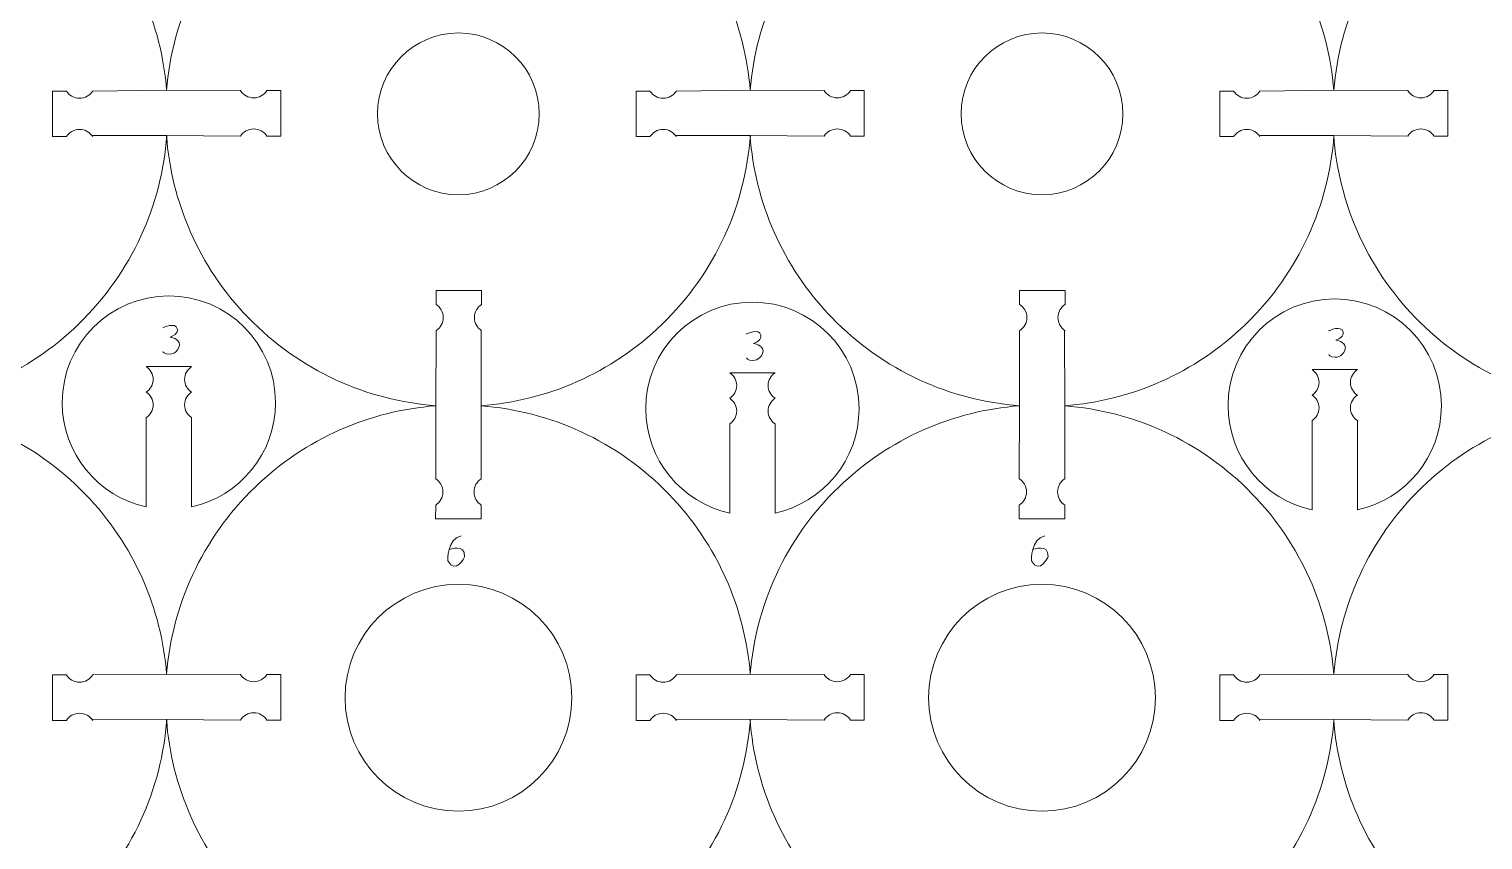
# Model space of a CAD drawing. Header units: centimetres. Extents: x -25 to 25, y -32.5 to 32.5.
# Drawn here: x 5.99 to 15.8, y 8.61 to 14.08 of the extents above; entities that cross this region are included whole.
import ezdxf

# ---------------------------------------------------------------- set-up
doc = ezdxf.new("R2010")
doc.units = ezdxf.units.CM
doc.header["$MEASUREMENT"] = 0
doc.layers.add('Capa 1', color=7, linetype='Continuous')

msp = doc.modelspace()

# ---------------------------------------------------------------- linework, layer by layer
at = {"layer": 'Capa 1', "color": 250, "lineweight": 9}
for centre in [(8.889, 9.57366), (12.82692, 9.57366)]:
    msp.add_ellipse(centre, major_axis=(0, 0.765), ratio=1, dxfattribs=at)
for points, knots in [([(6.4216, 13.66634), (6.4216, 13.66634), (6.92011, 13.67266), (6.92011, 13.67266), (6.92011, 13.67266), (6.88458, 14.11329), (6.70166, 14.54473), (6.37009, 14.88707), (6.37009, 14.88707), (6.02097, 15.2475), (5.56787, 15.44625), (5.10404, 15.4821), (5.10404, 15.4821), (5.10404, 15.4821), (5.10486, 14.99002), (5.10486, 14.99002)], [0, 0, 0, 0, 0.2, 0.2, 0.2, 0.2, 0.4, 0.4, 0.4, 0.4, 0.6, 0.6, 0.6, 0.6, 1, 1, 1, 1]), ([(8.73542, 14.99002), (8.73542, 14.99002), (8.73597, 15.48221), (8.73597, 15.48221), (8.73597, 15.48221), (8.29292, 15.44806), (7.85874, 15.26498), (7.5146, 14.93166), (7.5146, 14.93166), (7.15599, 14.58432), (6.95739, 14.13403), (6.92011, 13.67266), (6.92011, 13.67266), (6.92011, 13.67266), (7.41849, 13.6696), (7.41849, 13.6696)], [0, 0, 0, 0, 0.2, 0.2, 0.2, 0.2, 0.4, 0.4, 0.4, 0.4, 0.6, 0.6, 0.6, 0.6, 1, 1, 1, 1]), ([(10.35952, 13.66634), (10.35952, 13.66634), (10.85804, 13.67266), (10.85804, 13.67266), (10.85804, 13.67266), (10.82251, 14.11329), (10.63958, 14.54473), (10.30801, 14.88707), (10.30801, 14.88707), (9.9589, 15.2475), (9.50579, 15.44625), (9.04197, 15.4821), (9.04197, 15.4821), (9.04197, 15.4821), (9.04278, 14.99002), (9.04278, 14.99002)], [0, 0, 0, 0, 0.2, 0.2, 0.2, 0.2, 0.4, 0.4, 0.4, 0.4, 0.6, 0.6, 0.6, 0.6, 1, 1, 1, 1]), ([(12.67334, 14.99002), (12.67334, 14.99002), (12.67389, 15.48221), (12.67389, 15.48221), (12.67389, 15.48221), (12.23084, 15.44806), (11.79666, 15.26498), (11.45252, 14.93166), (11.45252, 14.93166), (11.09391, 14.58432), (10.89532, 14.13403), (10.85804, 13.67266), (10.85804, 13.67266), (10.85804, 13.67266), (11.35642, 13.6696), (11.35642, 13.6696)], [0, 0, 0, 0, 0.2, 0.2, 0.2, 0.2, 0.4, 0.4, 0.4, 0.4, 0.6, 0.6, 0.6, 0.6, 1, 1, 1, 1]), ([(14.29744, 13.66634), (14.29744, 13.66634), (14.79596, 13.67266), (14.79596, 13.67266), (14.79596, 13.67266), (14.76043, 14.11329), (14.57751, 14.54473), (14.24593, 14.88707), (14.24593, 14.88707), (13.89682, 15.2475), (13.44371, 15.44625), (12.97989, 15.4821), (12.97989, 15.4821), (12.97989, 15.4821), (12.98071, 14.99002), (12.98071, 14.99002)], [0, 0, 0, 0, 0.2, 0.2, 0.2, 0.2, 0.4, 0.4, 0.4, 0.4, 0.6, 0.6, 0.6, 0.6, 1, 1, 1, 1]), ([(16.61126, 14.99002), (16.61126, 14.99002), (16.61181, 15.48221), (16.61181, 15.48221), (16.61181, 15.48221), (16.16877, 15.44806), (15.73458, 15.26498), (15.39045, 14.93166), (15.39045, 14.93166), (15.03183, 14.58432), (14.83324, 14.13403), (14.79596, 13.67266), (14.79596, 13.67266), (14.79596, 13.67266), (15.29434, 13.6696), (15.29434, 13.6696)], [0, 0, 0, 0, 0.2, 0.2, 0.2, 0.2, 0.4, 0.4, 0.4, 0.4, 0.6, 0.6, 0.6, 0.6, 1, 1, 1, 1]), ([(8.34328, 13.51266), (8.34328, 13.21129), (8.58759, 12.96698), (8.88896, 12.96698), (8.88896, 12.96698), (9.19035, 12.96696), (9.43466, 13.21129), (9.43466, 13.51266), (9.43466, 13.51266), (9.43468, 13.81404), (9.19035, 14.05835), (8.88898, 14.05835), (8.88898, 14.05835), (8.58759, 14.05836), (8.34328, 13.81404), (8.34328, 13.51266)], [0, 0, 0, 0, 0.2, 0.2, 0.2, 0.2, 0.4, 0.4, 0.4, 0.4, 0.6, 0.6, 0.6, 0.6, 1, 1, 1, 1]), ([(12.2812, 13.51266), (12.2812, 13.21129), (12.52552, 12.96698), (12.82689, 12.96698), (12.82689, 12.96698), (13.12827, 12.96696), (13.37259, 13.21129), (13.37259, 13.51266), (13.37259, 13.51266), (13.3726, 13.81404), (13.12827, 14.05835), (12.8269, 14.05835), (12.8269, 14.05835), (12.52552, 14.05836), (12.2812, 13.81404), (12.2812, 13.51266)], [0, 0, 0, 0, 0.2, 0.2, 0.2, 0.2, 0.4, 0.4, 0.4, 0.4, 0.6, 0.6, 0.6, 0.6, 1, 1, 1, 1]), ([(6.2436, 13.66634), (6.2436, 13.66634), (6.15016, 13.66645), (6.15016, 13.66645), (6.15016, 13.66645), (6.15016, 13.66645), (6.15016, 13.35897), (6.15016, 13.35897), (6.15016, 13.35897), (6.15016, 13.35897), (6.24361, 13.35897), (6.24361, 13.35897)], [0, 0, 0, 0, 0.25, 0.25, 0.25, 0.25, 0.5, 0.5, 0.5, 0.5, 1, 1, 1, 1]), ([(6.42159, 13.66634), (6.4028, 13.63707), (6.36996, 13.61767), (6.33259, 13.61767), (6.33259, 13.61767), (6.29523, 13.61767), (6.26238, 13.63707), (6.24359, 13.66634)], [0, 0, 0, 0, 0.3333333, 0.3333333, 0.3333333, 0.3333333, 1, 1, 1, 1]), ([(7.59649, 13.6696), (7.5777, 13.64033), (7.54486, 13.62093), (7.50749, 13.62093), (7.50749, 13.62093), (7.47012, 13.62093), (7.43728, 13.64033), (7.41849, 13.6696)], [0, 0, 0, 0, 0.3333333, 0.3333333, 0.3333333, 0.3333333, 1, 1, 1, 1]), ([(7.59649, 13.6696), (7.59649, 13.6696), (7.68993, 13.66972), (7.68993, 13.66972), (7.68993, 13.66972), (7.68993, 13.66972), (7.68993, 13.36224), (7.68993, 13.36224), (7.68993, 13.36224), (7.68993, 13.36224), (7.59648, 13.36224), (7.59648, 13.36224)], [0, 0, 0, 0, 0.25, 0.25, 0.25, 0.25, 0.5, 0.5, 0.5, 0.5, 1, 1, 1, 1]), ([(10.18153, 13.66634), (10.18153, 13.66634), (10.08809, 13.66645), (10.08809, 13.66645), (10.08809, 13.66645), (10.08809, 13.66645), (10.08809, 13.35897), (10.08809, 13.35897), (10.08809, 13.35897), (10.08809, 13.35897), (10.18154, 13.35897), (10.18154, 13.35897)], [0, 0, 0, 0, 0.25, 0.25, 0.25, 0.25, 0.5, 0.5, 0.5, 0.5, 1, 1, 1, 1]), ([(10.35952, 13.66634), (10.34073, 13.63707), (10.30788, 13.61767), (10.27052, 13.61767), (10.27052, 13.61767), (10.23315, 13.61767), (10.20031, 13.63707), (10.18152, 13.66634)], [0, 0, 0, 0, 0.3333333, 0.3333333, 0.3333333, 0.3333333, 1, 1, 1, 1]), ([(11.53441, 13.6696), (11.51562, 13.64033), (11.48278, 13.62093), (11.44541, 13.62093), (11.44541, 13.62093), (11.40805, 13.62093), (11.3752, 13.64033), (11.35642, 13.6696)], [0, 0, 0, 0, 0.3333333, 0.3333333, 0.3333333, 0.3333333, 1, 1, 1, 1]), ([(11.53441, 13.6696), (11.53441, 13.6696), (11.62785, 13.66972), (11.62785, 13.66972), (11.62785, 13.66972), (11.62785, 13.66972), (11.62785, 13.36224), (11.62785, 13.36224), (11.62785, 13.36224), (11.62785, 13.36224), (11.5344, 13.36224), (11.5344, 13.36224)], [0, 0, 0, 0, 0.25, 0.25, 0.25, 0.25, 0.5, 0.5, 0.5, 0.5, 1, 1, 1, 1]), ([(14.11945, 13.66634), (14.11945, 13.66634), (14.02601, 13.66645), (14.02601, 13.66645), (14.02601, 13.66645), (14.02601, 13.66645), (14.02601, 13.35897), (14.02601, 13.35897), (14.02601, 13.35897), (14.02601, 13.35897), (14.11946, 13.35897), (14.11946, 13.35897)], [0, 0, 0, 0, 0.25, 0.25, 0.25, 0.25, 0.5, 0.5, 0.5, 0.5, 1, 1, 1, 1]), ([(14.29744, 13.66634), (14.27865, 13.63707), (14.24581, 13.61767), (14.20844, 13.61767), (14.20844, 13.61767), (14.17108, 13.61767), (14.13823, 13.63707), (14.11944, 13.66634)], [0, 0, 0, 0, 0.3333333, 0.3333333, 0.3333333, 0.3333333, 1, 1, 1, 1]), ([(15.47234, 13.6696), (15.45355, 13.64033), (15.4207, 13.62093), (15.38334, 13.62093), (15.38334, 13.62093), (15.34597, 13.62093), (15.31313, 13.64033), (15.29434, 13.6696)], [0, 0, 0, 0, 0.3333333, 0.3333333, 0.3333333, 0.3333333, 1, 1, 1, 1]), ([(15.47234, 13.6696), (15.47234, 13.6696), (15.56577, 13.66972), (15.56577, 13.66972), (15.56577, 13.66972), (15.56577, 13.66972), (15.56577, 13.36224), (15.56577, 13.36224), (15.56577, 13.36224), (15.56577, 13.36224), (15.47233, 13.36224), (15.47233, 13.36224)], [0, 0, 0, 0, 0.25, 0.25, 0.25, 0.25, 0.5, 0.5, 0.5, 0.5, 1, 1, 1, 1]), ([(5.10377, 12.05169), (5.10377, 12.05169), (5.10405, 11.54311), (5.10405, 11.54311), (5.10405, 11.54311), (5.54713, 11.57727), (5.98132, 11.76033), (6.32548, 12.09366), (6.32548, 12.09366), (6.68772, 12.44451), (6.88666, 12.9004), (6.92105, 13.36665), (6.92105, 13.36665), (6.92105, 13.36665), (6.4224, 13.36694), (6.4224, 13.36694)], [0, 0, 0, 0, 0.2, 0.2, 0.2, 0.2, 0.4, 0.4, 0.4, 0.4, 0.6, 0.6, 0.6, 0.6, 1, 1, 1, 1]), ([(6.42159, 13.35898), (6.4028, 13.38825), (6.36996, 13.40765), (6.33259, 13.40765), (6.33259, 13.40765), (6.29523, 13.40765), (6.26238, 13.38825), (6.24359, 13.35898)], [0, 0, 0, 0, 0.3333333, 0.3333333, 0.3333333, 0.3333333, 1, 1, 1, 1]), ([(7.41849, 13.36224), (7.41849, 13.36224), (6.91899, 13.36665), (6.91899, 13.36665), (6.91899, 13.36665), (6.95177, 12.92117), (7.13492, 12.48421), (7.47, 12.13826), (7.47, 12.13826), (7.8191, 11.77785), (8.27217, 11.57909), (8.73597, 11.54324), (8.73597, 11.54324), (8.73597, 11.54324), (8.73801, 12.04922), (8.73801, 12.04922)], [0, 0, 0, 0, 0.2, 0.2, 0.2, 0.2, 0.4, 0.4, 0.4, 0.4, 0.6, 0.6, 0.6, 0.6, 1, 1, 1, 1]), ([(7.59649, 13.36224), (7.5777, 13.39151), (7.54486, 13.41092), (7.50749, 13.41092), (7.50749, 13.41092), (7.47012, 13.41092), (7.43728, 13.39151), (7.41849, 13.36224)], [0, 0, 0, 0, 0.3333333, 0.3333333, 0.3333333, 0.3333333, 1, 1, 1, 1]), ([(9.04169, 12.05169), (9.04169, 12.05169), (9.04198, 11.54311), (9.04198, 11.54311), (9.04198, 11.54311), (9.48505, 11.57727), (9.91925, 11.76033), (10.26341, 12.09366), (10.26341, 12.09366), (10.62565, 12.44451), (10.82458, 12.9004), (10.85897, 13.36665), (10.85897, 13.36665), (10.85897, 13.36665), (10.36033, 13.36694), (10.36033, 13.36694)], [0, 0, 0, 0, 0.2, 0.2, 0.2, 0.2, 0.4, 0.4, 0.4, 0.4, 0.6, 0.6, 0.6, 0.6, 1, 1, 1, 1]), ([(10.35952, 13.35898), (10.34073, 13.38825), (10.30788, 13.40765), (10.27052, 13.40765), (10.27052, 13.40765), (10.23315, 13.40765), (10.20031, 13.38825), (10.18152, 13.35898)], [0, 0, 0, 0, 0.3333333, 0.3333333, 0.3333333, 0.3333333, 1, 1, 1, 1]), ([(11.35642, 13.36224), (11.35642, 13.36224), (10.85691, 13.36665), (10.85691, 13.36665), (10.85691, 13.36665), (10.8897, 12.92117), (11.07285, 12.48421), (11.40793, 12.13826), (11.40793, 12.13826), (11.75702, 11.77785), (12.2101, 11.57909), (12.67389, 11.54324), (12.67389, 11.54324), (12.67389, 11.54324), (12.67593, 12.04922), (12.67593, 12.04922)], [0, 0, 0, 0, 0.2, 0.2, 0.2, 0.2, 0.4, 0.4, 0.4, 0.4, 0.6, 0.6, 0.6, 0.6, 1, 1, 1, 1]), ([(11.53441, 13.36224), (11.51562, 13.39151), (11.48278, 13.41092), (11.44541, 13.41092), (11.44541, 13.41092), (11.40805, 13.41092), (11.3752, 13.39151), (11.35642, 13.36224)], [0, 0, 0, 0, 0.3333333, 0.3333333, 0.3333333, 0.3333333, 1, 1, 1, 1]), ([(12.97961, 12.05169), (12.97961, 12.05169), (12.9799, 11.54311), (12.9799, 11.54311), (12.9799, 11.54311), (13.42298, 11.57727), (13.85717, 11.76033), (14.20133, 12.09366), (14.20133, 12.09366), (14.56357, 12.44451), (14.7625, 12.9004), (14.7969, 13.36665), (14.7969, 13.36665), (14.7969, 13.36665), (14.29825, 13.36694), (14.29825, 13.36694)], [0, 0, 0, 0, 0.2, 0.2, 0.2, 0.2, 0.4, 0.4, 0.4, 0.4, 0.6, 0.6, 0.6, 0.6, 1, 1, 1, 1]), ([(14.29744, 13.35898), (14.27865, 13.38825), (14.24581, 13.40765), (14.20844, 13.40765), (14.20844, 13.40765), (14.17108, 13.40765), (14.13823, 13.38825), (14.11944, 13.35898)], [0, 0, 0, 0, 0.3333333, 0.3333333, 0.3333333, 0.3333333, 1, 1, 1, 1]), ([(15.29434, 13.36224), (15.29434, 13.36224), (14.79484, 13.36665), (14.79484, 13.36665), (14.79484, 13.36665), (14.82762, 12.92117), (15.01077, 12.48421), (15.34585, 12.13826), (15.34585, 12.13826), (15.69495, 11.77785), (16.14802, 11.57909), (16.61181, 11.54324), (16.61181, 11.54324), (16.61181, 11.54324), (16.61385, 12.04922), (16.61385, 12.04922)], [0, 0, 0, 0, 0.2, 0.2, 0.2, 0.2, 0.4, 0.4, 0.4, 0.4, 0.6, 0.6, 0.6, 0.6, 1, 1, 1, 1]), ([(15.47234, 13.36224), (15.45355, 13.39151), (15.4207, 13.41092), (15.38334, 13.41092), (15.38334, 13.41092), (15.34597, 13.41092), (15.31313, 13.39151), (15.29434, 13.36224)], [0, 0, 0, 0, 0.3333333, 0.3333333, 0.3333333, 0.3333333, 1, 1, 1, 1]), ([(6.78198, 11.4638), (6.78198, 11.4638), (6.78198, 10.86146), (6.78198, 10.86146), (6.78198, 10.86146), (6.45803, 10.93161), (6.21531, 11.21982), (6.21531, 11.56477), (6.21531, 11.56477), (6.21531, 11.96225), (6.53752, 12.28444), (6.93498, 12.28444), (6.93498, 12.28444), (7.33245, 12.28444), (7.65465, 11.96225), (7.65465, 11.56477), (7.65465, 11.56477), (7.65465, 11.21982), (7.41193, 10.9316), (7.08798, 10.86146), (7.08798, 10.86146), (7.08798, 10.86146), (7.08799, 11.46364), (7.08799, 11.46364)], [0, 0, 0, 0, 0.1428571, 0.1428571, 0.1428571, 0.1428571, 0.2857143, 0.2857143, 0.2857143, 0.2857143, 0.4285714, 0.4285714, 0.4285714, 0.4285714, 0.5714286, 0.5714286, 0.5714286, 0.5714286, 0.7142857, 0.7142857, 0.7142857, 0.7142857, 1, 1, 1, 1]), ([(8.73801, 12.22724), (8.73801, 12.22724), (8.73789, 12.32068), (8.73789, 12.32068), (8.73789, 12.32068), (8.73789, 12.32068), (9.04537, 12.32068), (9.04537, 12.32068), (9.04537, 12.32068), (9.04537, 12.32068), (9.04537, 12.22723), (9.04537, 12.22723)], [0, 0, 0, 0, 0.25, 0.25, 0.25, 0.25, 0.5, 0.5, 0.5, 0.5, 1, 1, 1, 1]), ([(12.67593, 12.22724), (12.67593, 12.22724), (12.67582, 12.32068), (12.67582, 12.32068), (12.67582, 12.32068), (12.67582, 12.32068), (12.9833, 12.32068), (12.9833, 12.32068), (12.9833, 12.32068), (12.9833, 12.32068), (12.9833, 12.22723), (12.9833, 12.22723)], [0, 0, 0, 0, 0.25, 0.25, 0.25, 0.25, 0.5, 0.5, 0.5, 0.5, 1, 1, 1, 1]), ([(14.64901, 11.4435), (14.64901, 11.4435), (14.64901, 10.84115), (14.64901, 10.84115), (14.64901, 10.84115), (14.32506, 10.9113), (14.08234, 11.19951), (14.08234, 11.54447), (14.08234, 11.54447), (14.08234, 11.94194), (14.40454, 12.26414), (14.80201, 12.26414), (14.80201, 12.26414), (15.19947, 12.26414), (15.52168, 11.94194), (15.52168, 11.54447), (15.52168, 11.54447), (15.52168, 11.19951), (15.27896, 10.91129), (14.95501, 10.84115), (14.95501, 10.84115), (14.95501, 10.84115), (14.95502, 11.44333), (14.95502, 11.44333)], [0, 0, 0, 0, 0.1428571, 0.1428571, 0.1428571, 0.1428571, 0.2857143, 0.2857143, 0.2857143, 0.2857143, 0.4285714, 0.4285714, 0.4285714, 0.4285714, 0.5714286, 0.5714286, 0.5714286, 0.5714286, 0.7142857, 0.7142857, 0.7142857, 0.7142857, 1, 1, 1, 1]), ([(8.73801, 12.04923), (8.76728, 12.06802), (8.78668, 12.10086), (8.78668, 12.13823), (8.78668, 12.13823), (8.78668, 12.17559), (8.76728, 12.20844), (8.73801, 12.22722)], [0, 0, 0, 0, 0.3333333, 0.3333333, 0.3333333, 0.3333333, 1, 1, 1, 1]), ([(9.04537, 12.04923), (9.0161, 12.06802), (8.9967, 12.10086), (8.9967, 12.13823), (8.9967, 12.13823), (8.9967, 12.17559), (9.0161, 12.20844), (9.04537, 12.22722)], [0, 0, 0, 0, 0.3333333, 0.3333333, 0.3333333, 0.3333333, 1, 1, 1, 1]), ([(10.71962, 11.4219), (10.71962, 11.4219), (10.71962, 10.81956), (10.71962, 10.81956), (10.71962, 10.81956), (10.39567, 10.88971), (10.15295, 11.17792), (10.15295, 11.52287), (10.15295, 11.52287), (10.15295, 11.92035), (10.47516, 12.24254), (10.87262, 12.24254), (10.87262, 12.24254), (11.27008, 12.24254), (11.59229, 11.92035), (11.59229, 11.52287), (11.59229, 11.52287), (11.59229, 11.17792), (11.34957, 10.8897), (11.02562, 10.81956), (11.02562, 10.81956), (11.02562, 10.81956), (11.02563, 11.42174), (11.02563, 11.42174)], [0, 0, 0, 0, 0.1428571, 0.1428571, 0.1428571, 0.1428571, 0.2857143, 0.2857143, 0.2857143, 0.2857143, 0.4285714, 0.4285714, 0.4285714, 0.4285714, 0.5714286, 0.5714286, 0.5714286, 0.5714286, 0.7142857, 0.7142857, 0.7142857, 0.7142857, 1, 1, 1, 1]), ([(12.67593, 12.04923), (12.70521, 12.06802), (12.72461, 12.10086), (12.72461, 12.13823), (12.72461, 12.13823), (12.72461, 12.17559), (12.70521, 12.20844), (12.67593, 12.22722)], [0, 0, 0, 0, 0.3333333, 0.3333333, 0.3333333, 0.3333333, 1, 1, 1, 1]), ([(12.9833, 12.04923), (12.95403, 12.06802), (12.93462, 12.10086), (12.93462, 12.13823), (12.93462, 12.13823), (12.93462, 12.17559), (12.95403, 12.20844), (12.9833, 12.22722)], [0, 0, 0, 0, 0.3333333, 0.3333333, 0.3333333, 0.3333333, 1, 1, 1, 1]), ([(6.78198, 11.80742), (6.81024, 11.78929), (6.82896, 11.75758), (6.82896, 11.72152), (6.82896, 11.72152), (6.82896, 11.68545), (6.81024, 11.65375), (6.78198, 11.63561)], [0, 0, 0, 0, 0.3333333, 0.3333333, 0.3333333, 0.3333333, 1, 1, 1, 1]), ([(7.08799, 11.80726), (7.05974, 11.78912), (7.04101, 11.75742), (7.04101, 11.72135), (7.04101, 11.72135), (7.04101, 11.68529), (7.05974, 11.65358), (7.08799, 11.63545)], [0, 0, 0, 0, 0.3333333, 0.3333333, 0.3333333, 0.3333333, 1, 1, 1, 1]), ([(14.64901, 11.78711), (14.67726, 11.76898), (14.69599, 11.73728), (14.69599, 11.70121), (14.69599, 11.70121), (14.69599, 11.66514), (14.67726, 11.63344), (14.64901, 11.6153)], [0, 0, 0, 0, 0.3333333, 0.3333333, 0.3333333, 0.3333333, 1, 1, 1, 1]), ([(14.95502, 11.78695), (14.92676, 11.76881), (14.90804, 11.73711), (14.90804, 11.70105), (14.90804, 11.70105), (14.90804, 11.66498), (14.92676, 11.63328), (14.95502, 11.61514)], [0, 0, 0, 0, 0.3333333, 0.3333333, 0.3333333, 0.3333333, 1, 1, 1, 1]), ([(10.71962, 11.76552), (10.74788, 11.74738), (10.7666, 11.71568), (10.7666, 11.67962), (10.7666, 11.67962), (10.7666, 11.64355), (10.74788, 11.61185), (10.71962, 11.59371)], [0, 0, 0, 0, 0.3333333, 0.3333333, 0.3333333, 0.3333333, 1, 1, 1, 1]), ([(11.02563, 11.76536), (10.99738, 11.74722), (10.97865, 11.71552), (10.97865, 11.67945), (10.97865, 11.67945), (10.97865, 11.64338), (10.99738, 11.61168), (11.02563, 11.59355)], [0, 0, 0, 0, 0.3333333, 0.3333333, 0.3333333, 0.3333333, 1, 1, 1, 1]), ([(6.78198, 11.63561), (6.81024, 11.61748), (6.82896, 11.58578), (6.82896, 11.54971), (6.82896, 11.54971), (6.82896, 11.51364), (6.81024, 11.48194), (6.78198, 11.4638)], [0, 0, 0, 0, 0.3333333, 0.3333333, 0.3333333, 0.3333333, 1, 1, 1, 1]), ([(7.08799, 11.63545), (7.05974, 11.61731), (7.04101, 11.58561), (7.04101, 11.54954), (7.04101, 11.54954), (7.04101, 11.51348), (7.05974, 11.48178), (7.08799, 11.46364)], [0, 0, 0, 0, 0.3333333, 0.3333333, 0.3333333, 0.3333333, 1, 1, 1, 1]), ([(10.71962, 11.59371), (10.74788, 11.57558), (10.7666, 11.54387), (10.7666, 11.50781), (10.7666, 11.50781), (10.7666, 11.47174), (10.74788, 11.44004), (10.71962, 11.4219)], [0, 0, 0, 0, 0.3333333, 0.3333333, 0.3333333, 0.3333333, 1, 1, 1, 1]), ([(11.02563, 11.59355), (10.99738, 11.57541), (10.97865, 11.54371), (10.97865, 11.50764), (10.97865, 11.50764), (10.97865, 11.47158), (10.99738, 11.43987), (11.02563, 11.42174)], [0, 0, 0, 0, 0.3333333, 0.3333333, 0.3333333, 0.3333333, 1, 1, 1, 1]), ([(14.64901, 11.6153), (14.67726, 11.59717), (14.69599, 11.56547), (14.69599, 11.5294), (14.69599, 11.5294), (14.69599, 11.49333), (14.67726, 11.46163), (14.64901, 11.4435)], [0, 0, 0, 0, 0.3333333, 0.3333333, 0.3333333, 0.3333333, 1, 1, 1, 1]), ([(14.95502, 11.61514), (14.92676, 11.59701), (14.90804, 11.5653), (14.90804, 11.52924), (14.90804, 11.52924), (14.90804, 11.49317), (14.92676, 11.46147), (14.95502, 11.44333)], [0, 0, 0, 0, 0.3333333, 0.3333333, 0.3333333, 0.3333333, 1, 1, 1, 1]), ([(6.42161, 9.72735), (6.42161, 9.72735), (6.92012, 9.73367), (6.92012, 9.73367), (6.92012, 9.73367), (6.8846, 10.1743), (6.70167, 10.60574), (6.3701, 10.94807), (6.3701, 10.94807), (6.02098, 11.30851), (5.56788, 11.50726), (5.10405, 11.54311), (5.10405, 11.54311), (5.10405, 11.54311), (5.10487, 11.05102), (5.10487, 11.05102)], [0, 0, 0, 0, 0.2, 0.2, 0.2, 0.2, 0.4, 0.4, 0.4, 0.4, 0.6, 0.6, 0.6, 0.6, 1, 1, 1, 1]), ([(8.73543, 11.05102), (8.73543, 11.05102), (8.73598, 11.54321), (8.73598, 11.54321), (8.73598, 11.54321), (8.29293, 11.50906), (7.85875, 11.32598), (7.51461, 10.99267), (7.51461, 10.99267), (7.156, 10.64533), (6.9574, 10.19504), (6.92012, 9.73367), (6.92012, 9.73367), (6.92012, 9.73367), (7.4185, 9.73061), (7.4185, 9.73061)], [0, 0, 0, 0, 0.2, 0.2, 0.2, 0.2, 0.4, 0.4, 0.4, 0.4, 0.6, 0.6, 0.6, 0.6, 1, 1, 1, 1]), ([(10.35953, 9.72735), (10.35953, 9.72735), (10.85805, 9.73367), (10.85805, 9.73367), (10.85805, 9.73367), (10.82252, 10.1743), (10.63959, 10.60574), (10.30802, 10.94807), (10.30802, 10.94807), (9.95891, 11.30851), (9.5058, 11.50726), (9.04198, 11.54311), (9.04198, 11.54311), (9.04198, 11.54311), (9.04279, 11.05102), (9.04279, 11.05102)], [0, 0, 0, 0, 0.2, 0.2, 0.2, 0.2, 0.4, 0.4, 0.4, 0.4, 0.6, 0.6, 0.6, 0.6, 1, 1, 1, 1]), ([(12.67335, 11.05102), (12.67335, 11.05102), (12.6739, 11.54321), (12.6739, 11.54321), (12.6739, 11.54321), (12.23085, 11.50906), (11.79667, 11.32598), (11.45253, 10.99267), (11.45253, 10.99267), (11.09392, 10.64533), (10.89533, 10.19504), (10.85805, 9.73367), (10.85805, 9.73367), (10.85805, 9.73367), (11.35643, 9.73061), (11.35643, 9.73061)], [0, 0, 0, 0, 0.2, 0.2, 0.2, 0.2, 0.4, 0.4, 0.4, 0.4, 0.6, 0.6, 0.6, 0.6, 1, 1, 1, 1]), ([(14.29745, 9.72735), (14.29745, 9.72735), (14.79597, 9.73367), (14.79597, 9.73367), (14.79597, 9.73367), (14.76044, 10.1743), (14.57752, 10.60574), (14.24594, 10.94807), (14.24594, 10.94807), (13.89683, 11.30851), (13.44373, 11.50726), (12.9799, 11.54311), (12.9799, 11.54311), (12.9799, 11.54311), (12.98072, 11.05102), (12.98072, 11.05102)], [0, 0, 0, 0, 0.2, 0.2, 0.2, 0.2, 0.4, 0.4, 0.4, 0.4, 0.6, 0.6, 0.6, 0.6, 1, 1, 1, 1]), ([(16.61127, 11.05102), (16.61127, 11.05102), (16.61182, 11.54321), (16.61182, 11.54321), (16.61182, 11.54321), (16.16878, 11.50906), (15.73459, 11.32598), (15.39046, 10.99267), (15.39046, 10.99267), (15.03184, 10.64533), (14.83325, 10.19504), (14.79597, 9.73367), (14.79597, 9.73367), (14.79597, 9.73367), (15.29435, 9.73061), (15.29435, 9.73061)], [0, 0, 0, 0, 0.2, 0.2, 0.2, 0.2, 0.4, 0.4, 0.4, 0.4, 0.6, 0.6, 0.6, 0.6, 1, 1, 1, 1]), ([(8.73543, 10.87302), (8.7647, 10.89181), (8.7841, 10.92466), (8.7841, 10.96202), (8.7841, 10.96202), (8.7841, 10.99939), (8.7647, 11.03223), (8.73543, 11.05102)], [0, 0, 0, 0, 0.3333333, 0.3333333, 0.3333333, 0.3333333, 1, 1, 1, 1]), ([(9.04279, 10.87302), (9.01352, 10.89181), (8.99412, 10.92466), (8.99412, 10.96202), (8.99412, 10.96202), (8.99412, 10.99939), (9.01352, 11.03223), (9.04279, 11.05102)], [0, 0, 0, 0, 0.3333333, 0.3333333, 0.3333333, 0.3333333, 1, 1, 1, 1]), ([(12.67335, 10.87302), (12.70263, 10.89181), (12.72203, 10.92466), (12.72203, 10.96202), (12.72203, 10.96202), (12.72203, 10.99939), (12.70263, 11.03223), (12.67335, 11.05102)], [0, 0, 0, 0, 0.3333333, 0.3333333, 0.3333333, 0.3333333, 1, 1, 1, 1]), ([(12.98072, 10.87302), (12.95144, 10.89181), (12.93204, 10.92466), (12.93204, 10.96202), (12.93204, 10.96202), (12.93204, 10.99939), (12.95144, 11.03223), (12.98072, 11.05102)], [0, 0, 0, 0, 0.3333333, 0.3333333, 0.3333333, 0.3333333, 1, 1, 1, 1]), ([(8.73543, 10.87301), (8.73543, 10.87301), (8.73531, 10.77958), (8.73531, 10.77958), (8.73531, 10.77958), (8.73531, 10.77958), (9.04279, 10.77958), (9.04279, 10.77958), (9.04279, 10.77958), (9.04279, 10.77958), (9.04279, 10.87302), (9.04279, 10.87302)], [0, 0, 0, 0, 0.25, 0.25, 0.25, 0.25, 0.5, 0.5, 0.5, 0.5, 1, 1, 1, 1]), ([(12.67335, 10.87301), (12.67335, 10.87301), (12.67324, 10.77958), (12.67324, 10.77958), (12.67324, 10.77958), (12.67324, 10.77958), (12.98072, 10.77958), (12.98072, 10.77958), (12.98072, 10.77958), (12.98072, 10.77958), (12.98072, 10.87302), (12.98072, 10.87302)], [0, 0, 0, 0, 0.25, 0.25, 0.25, 0.25, 0.5, 0.5, 0.5, 0.5, 1, 1, 1, 1]), ([(6.24361, 9.72734), (6.24361, 9.72734), (6.15017, 9.72746), (6.15017, 9.72746), (6.15017, 9.72746), (6.15017, 9.72746), (6.15017, 9.41998), (6.15017, 9.41998), (6.15017, 9.41998), (6.15017, 9.41998), (6.24362, 9.41998), (6.24362, 9.41998)], [0, 0, 0, 0, 0.25, 0.25, 0.25, 0.25, 0.5, 0.5, 0.5, 0.5, 1, 1, 1, 1]), ([(6.4216, 9.72735), (6.40281, 9.69807), (6.36997, 9.67867), (6.3326, 9.67867), (6.3326, 9.67867), (6.29524, 9.67867), (6.26239, 9.69807), (6.24361, 9.72735)], [0, 0, 0, 0, 0.3333333, 0.3333333, 0.3333333, 0.3333333, 1, 1, 1, 1]), ([(7.5965, 9.73061), (7.57771, 9.70134), (7.54487, 9.68194), (7.5075, 9.68194), (7.5075, 9.68194), (7.47013, 9.68194), (7.43729, 9.70134), (7.4185, 9.73061)], [0, 0, 0, 0, 0.3333333, 0.3333333, 0.3333333, 0.3333333, 1, 1, 1, 1]), ([(7.5965, 9.73061), (7.5965, 9.73061), (7.68994, 9.73072), (7.68994, 9.73072), (7.68994, 9.73072), (7.68994, 9.73072), (7.68994, 9.42324), (7.68994, 9.42324), (7.68994, 9.42324), (7.68994, 9.42324), (7.59649, 9.42324), (7.59649, 9.42324)], [0, 0, 0, 0, 0.25, 0.25, 0.25, 0.25, 0.5, 0.5, 0.5, 0.5, 1, 1, 1, 1]), ([(10.18154, 9.72734), (10.18154, 9.72734), (10.0881, 9.72746), (10.0881, 9.72746), (10.0881, 9.72746), (10.0881, 9.72746), (10.0881, 9.41998), (10.0881, 9.41998), (10.0881, 9.41998), (10.0881, 9.41998), (10.18155, 9.41998), (10.18155, 9.41998)], [0, 0, 0, 0, 0.25, 0.25, 0.25, 0.25, 0.5, 0.5, 0.5, 0.5, 1, 1, 1, 1]), ([(10.35953, 9.72735), (10.34074, 9.69807), (10.30789, 9.67867), (10.27053, 9.67867), (10.27053, 9.67867), (10.23316, 9.67867), (10.20032, 9.69807), (10.18153, 9.72735)], [0, 0, 0, 0, 0.3333333, 0.3333333, 0.3333333, 0.3333333, 1, 1, 1, 1]), ([(11.53442, 9.73061), (11.51563, 9.70134), (11.48279, 9.68194), (11.44542, 9.68194), (11.44542, 9.68194), (11.40806, 9.68194), (11.37522, 9.70134), (11.35643, 9.73061)], [0, 0, 0, 0, 0.3333333, 0.3333333, 0.3333333, 0.3333333, 1, 1, 1, 1]), ([(11.53442, 9.73061), (11.53442, 9.73061), (11.62786, 9.73072), (11.62786, 9.73072), (11.62786, 9.73072), (11.62786, 9.73072), (11.62786, 9.42324), (11.62786, 9.42324), (11.62786, 9.42324), (11.62786, 9.42324), (11.53441, 9.42324), (11.53441, 9.42324)], [0, 0, 0, 0, 0.25, 0.25, 0.25, 0.25, 0.5, 0.5, 0.5, 0.5, 1, 1, 1, 1]), ([(14.11946, 9.72734), (14.11946, 9.72734), (14.02602, 9.72746), (14.02602, 9.72746), (14.02602, 9.72746), (14.02602, 9.72746), (14.02602, 9.41998), (14.02602, 9.41998), (14.02602, 9.41998), (14.02602, 9.41998), (14.11947, 9.41998), (14.11947, 9.41998)], [0, 0, 0, 0, 0.25, 0.25, 0.25, 0.25, 0.5, 0.5, 0.5, 0.5, 1, 1, 1, 1]), ([(14.29745, 9.72735), (14.27866, 9.69807), (14.24582, 9.67867), (14.20845, 9.67867), (14.20845, 9.67867), (14.17109, 9.67867), (14.13824, 9.69807), (14.11945, 9.72735)], [0, 0, 0, 0, 0.3333333, 0.3333333, 0.3333333, 0.3333333, 1, 1, 1, 1]), ([(15.47235, 9.73061), (15.45356, 9.70134), (15.42071, 9.68194), (15.38335, 9.68194), (15.38335, 9.68194), (15.34598, 9.68194), (15.31314, 9.70134), (15.29435, 9.73061)], [0, 0, 0, 0, 0.3333333, 0.3333333, 0.3333333, 0.3333333, 1, 1, 1, 1]), ([(15.47235, 9.73061), (15.47235, 9.73061), (15.56578, 9.73072), (15.56578, 9.73072), (15.56578, 9.73072), (15.56578, 9.73072), (15.56578, 9.42324), (15.56578, 9.42324), (15.56578, 9.42324), (15.56578, 9.42324), (15.47234, 9.42324), (15.47234, 9.42324)], [0, 0, 0, 0, 0.25, 0.25, 0.25, 0.25, 0.5, 0.5, 0.5, 0.5, 1, 1, 1, 1]), ([(5.10378, 8.1127), (5.10378, 8.1127), (5.10406, 7.60411), (5.10406, 7.60411), (5.10406, 7.60411), (5.54714, 7.63827), (5.98133, 7.82133), (6.32549, 8.15467), (6.32549, 8.15467), (6.68774, 8.50552), (6.88667, 8.96141), (6.92106, 9.42766), (6.92106, 9.42766), (6.92106, 9.42766), (6.42241, 9.42794), (6.42241, 9.42794)], [0, 0, 0, 0, 0.2, 0.2, 0.2, 0.2, 0.4, 0.4, 0.4, 0.4, 0.6, 0.6, 0.6, 0.6, 1, 1, 1, 1]), ([(6.4216, 9.41998), (6.40281, 9.44925), (6.36997, 9.46866), (6.3326, 9.46866), (6.3326, 9.46866), (6.29524, 9.46866), (6.26239, 9.44925), (6.24361, 9.41998)], [0, 0, 0, 0, 0.3333333, 0.3333333, 0.3333333, 0.3333333, 1, 1, 1, 1]), ([(7.4185, 9.42324), (7.4185, 9.42324), (6.919, 9.42766), (6.919, 9.42766), (6.919, 9.42766), (6.95178, 8.98217), (7.13493, 8.54522), (7.47001, 8.19926), (7.47001, 8.19926), (7.81911, 7.83886), (8.27218, 7.6401), (8.73598, 7.60425), (8.73598, 7.60425), (8.73598, 7.60425), (8.73802, 8.11023), (8.73802, 8.11023)], [0, 0, 0, 0, 0.2, 0.2, 0.2, 0.2, 0.4, 0.4, 0.4, 0.4, 0.6, 0.6, 0.6, 0.6, 1, 1, 1, 1]), ([(7.5965, 9.42325), (7.57771, 9.45252), (7.54487, 9.47192), (7.5075, 9.47192), (7.5075, 9.47192), (7.47013, 9.47192), (7.43729, 9.45252), (7.4185, 9.42325)], [0, 0, 0, 0, 0.3333333, 0.3333333, 0.3333333, 0.3333333, 1, 1, 1, 1]), ([(9.0417, 8.1127), (9.0417, 8.1127), (9.04199, 7.60411), (9.04199, 7.60411), (9.04199, 7.60411), (9.48506, 7.63827), (9.91926, 7.82133), (10.26342, 8.15467), (10.26342, 8.15467), (10.62566, 8.50552), (10.82459, 8.96141), (10.85898, 9.42766), (10.85898, 9.42766), (10.85898, 9.42766), (10.36034, 9.42794), (10.36034, 9.42794)], [0, 0, 0, 0, 0.2, 0.2, 0.2, 0.2, 0.4, 0.4, 0.4, 0.4, 0.6, 0.6, 0.6, 0.6, 1, 1, 1, 1]), ([(10.35953, 9.41998), (10.34074, 9.44925), (10.30789, 9.46866), (10.27053, 9.46866), (10.27053, 9.46866), (10.23316, 9.46866), (10.20032, 9.44925), (10.18153, 9.41998)], [0, 0, 0, 0, 0.3333333, 0.3333333, 0.3333333, 0.3333333, 1, 1, 1, 1]), ([(11.35643, 9.42324), (11.35643, 9.42324), (10.85692, 9.42766), (10.85692, 9.42766), (10.85692, 9.42766), (10.88971, 8.98217), (11.07286, 8.54522), (11.40794, 8.19926), (11.40794, 8.19926), (11.75703, 7.83886), (12.21011, 7.6401), (12.6739, 7.60425), (12.6739, 7.60425), (12.6739, 7.60425), (12.67594, 8.11023), (12.67594, 8.11023)], [0, 0, 0, 0, 0.2, 0.2, 0.2, 0.2, 0.4, 0.4, 0.4, 0.4, 0.6, 0.6, 0.6, 0.6, 1, 1, 1, 1]), ([(11.53442, 9.42325), (11.51563, 9.45252), (11.48279, 9.47192), (11.44542, 9.47192), (11.44542, 9.47192), (11.40806, 9.47192), (11.37522, 9.45252), (11.35643, 9.42325)], [0, 0, 0, 0, 0.3333333, 0.3333333, 0.3333333, 0.3333333, 1, 1, 1, 1]), ([(12.97963, 8.1127), (12.97963, 8.1127), (12.97991, 7.60411), (12.97991, 7.60411), (12.97991, 7.60411), (13.42299, 7.63827), (13.85718, 7.82133), (14.20134, 8.15467), (14.20134, 8.15467), (14.56358, 8.50552), (14.76251, 8.96141), (14.79691, 9.42766), (14.79691, 9.42766), (14.79691, 9.42766), (14.29826, 9.42794), (14.29826, 9.42794)], [0, 0, 0, 0, 0.2, 0.2, 0.2, 0.2, 0.4, 0.4, 0.4, 0.4, 0.6, 0.6, 0.6, 0.6, 1, 1, 1, 1]), ([(14.29745, 9.41998), (14.27866, 9.44925), (14.24582, 9.46866), (14.20845, 9.46866), (14.20845, 9.46866), (14.17109, 9.46866), (14.13824, 9.44925), (14.11945, 9.41998)], [0, 0, 0, 0, 0.3333333, 0.3333333, 0.3333333, 0.3333333, 1, 1, 1, 1]), ([(15.29435, 9.42324), (15.29435, 9.42324), (14.79485, 9.42766), (14.79485, 9.42766), (14.79485, 9.42766), (14.82763, 8.98217), (15.01078, 8.54522), (15.34586, 8.19926), (15.34586, 8.19926), (15.69496, 7.83886), (16.14803, 7.6401), (16.61182, 7.60425), (16.61182, 7.60425), (16.61182, 7.60425), (16.61386, 8.11023), (16.61386, 8.11023)], [0, 0, 0, 0, 0.2, 0.2, 0.2, 0.2, 0.4, 0.4, 0.4, 0.4, 0.6, 0.6, 0.6, 0.6, 1, 1, 1, 1]), ([(15.47235, 9.42325), (15.45356, 9.45252), (15.42071, 9.47192), (15.38335, 9.47192), (15.38335, 9.47192), (15.34598, 9.47192), (15.31314, 9.45252), (15.29435, 9.42325)], [0, 0, 0, 0, 0.3333333, 0.3333333, 0.3333333, 0.3333333, 1, 1, 1, 1])]:
    msp.add_open_spline(points, degree=3, knots=knots, dxfattribs=at)
at = {"layer": 'Capa 1', "color": 22, "lineweight": 9}
for points, knots in [([(6.89457, 11.90876), (6.89457, 11.90876), (6.90195, 11.88992), (6.93872, 11.89114), (6.93872, 11.89114), (6.9578, 11.89177), (6.97147, 11.8986), (6.98139, 11.9064), (6.98139, 11.9064), (7.00556, 11.92547), (7.00681, 11.95509), (7.00681, 11.95509), (7.00681, 11.95509), (7.00556, 11.99764), (6.94312, 12.00584), (6.94312, 12.00584), (6.94312, 12.00584), (7.00428, 12.02857), (6.99166, 12.06135), (6.99166, 12.06135), (6.99166, 12.06135), (6.98285, 12.11177), (6.89457, 12.06894), (6.89457, 12.06894)], [0, 0, 0, 0, 0.1428571, 0.1428571, 0.1428571, 0.1428571, 0.2857143, 0.2857143, 0.2857143, 0.2857143, 0.4285714, 0.4285714, 0.4285714, 0.4285714, 0.5714286, 0.5714286, 0.5714286, 0.5714286, 0.7142857, 0.7142857, 0.7142857, 0.7142857, 1, 1, 1, 1]), ([(10.83221, 11.86686), (10.83221, 11.86686), (10.83959, 11.84801), (10.87636, 11.84924), (10.87636, 11.84924), (10.89544, 11.84987), (10.90911, 11.85669), (10.91903, 11.8645), (10.91903, 11.8645), (10.9432, 11.88357), (10.94444, 11.91319), (10.94444, 11.91319), (10.94444, 11.91319), (10.9432, 11.95574), (10.88075, 11.96394), (10.88075, 11.96394), (10.88075, 11.96394), (10.94191, 11.98667), (10.9293, 12.01945), (10.9293, 12.01945), (10.9293, 12.01945), (10.92048, 12.06986), (10.83221, 12.02703), (10.83221, 12.02703)], [0, 0, 0, 0, 0.1428571, 0.1428571, 0.1428571, 0.1428571, 0.2857143, 0.2857143, 0.2857143, 0.2857143, 0.4285714, 0.4285714, 0.4285714, 0.4285714, 0.5714286, 0.5714286, 0.5714286, 0.5714286, 0.7142857, 0.7142857, 0.7142857, 0.7142857, 1, 1, 1, 1]), ([(14.7616, 11.88846), (14.7616, 11.88846), (14.76897, 11.86961), (14.80575, 11.87083), (14.80575, 11.87083), (14.82483, 11.87146), (14.8385, 11.87829), (14.84841, 11.88609), (14.84841, 11.88609), (14.87259, 11.90516), (14.87383, 11.93479), (14.87383, 11.93479), (14.87383, 11.93479), (14.87259, 11.97733), (14.81014, 11.98553), (14.81014, 11.98553), (14.81014, 11.98553), (14.8713, 12.00827), (14.85868, 12.04104), (14.85868, 12.04104), (14.85868, 12.04104), (14.84987, 12.09146), (14.7616, 12.04863), (14.7616, 12.04863)], [0, 0, 0, 0, 0.1428571, 0.1428571, 0.1428571, 0.1428571, 0.2857143, 0.2857143, 0.2857143, 0.2857143, 0.4285714, 0.4285714, 0.4285714, 0.4285714, 0.5714286, 0.5714286, 0.5714286, 0.5714286, 0.7142857, 0.7142857, 0.7142857, 0.7142857, 1, 1, 1, 1]), ([(8.82894, 10.5737), (8.82894, 10.5737), (8.93486, 10.61506), (8.92981, 10.52463), (8.92981, 10.52463), (8.92981, 10.52463), (8.87351, 10.40042), (8.81715, 10.49803), (8.81715, 10.49803), (8.81715, 10.49803), (8.81211, 10.646), (8.9079, 10.66615)], [0, 0, 0, 0, 0.25, 0.25, 0.25, 0.25, 0.5, 0.5, 0.5, 0.5, 1, 1, 1, 1]), ([(12.76686, 10.5737), (12.76686, 10.5737), (12.87278, 10.61506), (12.86773, 10.52463), (12.86773, 10.52463), (12.86773, 10.52463), (12.81144, 10.40042), (12.75507, 10.49803), (12.75507, 10.49803), (12.75507, 10.49803), (12.75003, 10.646), (12.84582, 10.66615)], [0, 0, 0, 0, 0.25, 0.25, 0.25, 0.25, 0.5, 0.5, 0.5, 0.5, 1, 1, 1, 1])]:
    msp.add_open_spline(points, degree=3, knots=knots, dxfattribs=at)
at = {"layer": 'Capa 1', "color": 250, "lineweight": 9}
for points in [[(7.08799, 11.80726), (7.08799, 11.80726), (6.78198, 11.80742), (6.78198, 11.80742)], [(14.95502, 11.78695), (14.95502, 11.78695), (14.64901, 11.78711), (14.64901, 11.78711)], [(11.02563, 11.76536), (11.02563, 11.76536), (10.71962, 11.76552), (10.71962, 11.76552)]]:
    msp.add_open_spline(points, degree=3, dxfattribs=at)

doc.saveas('drawing.dxf')
